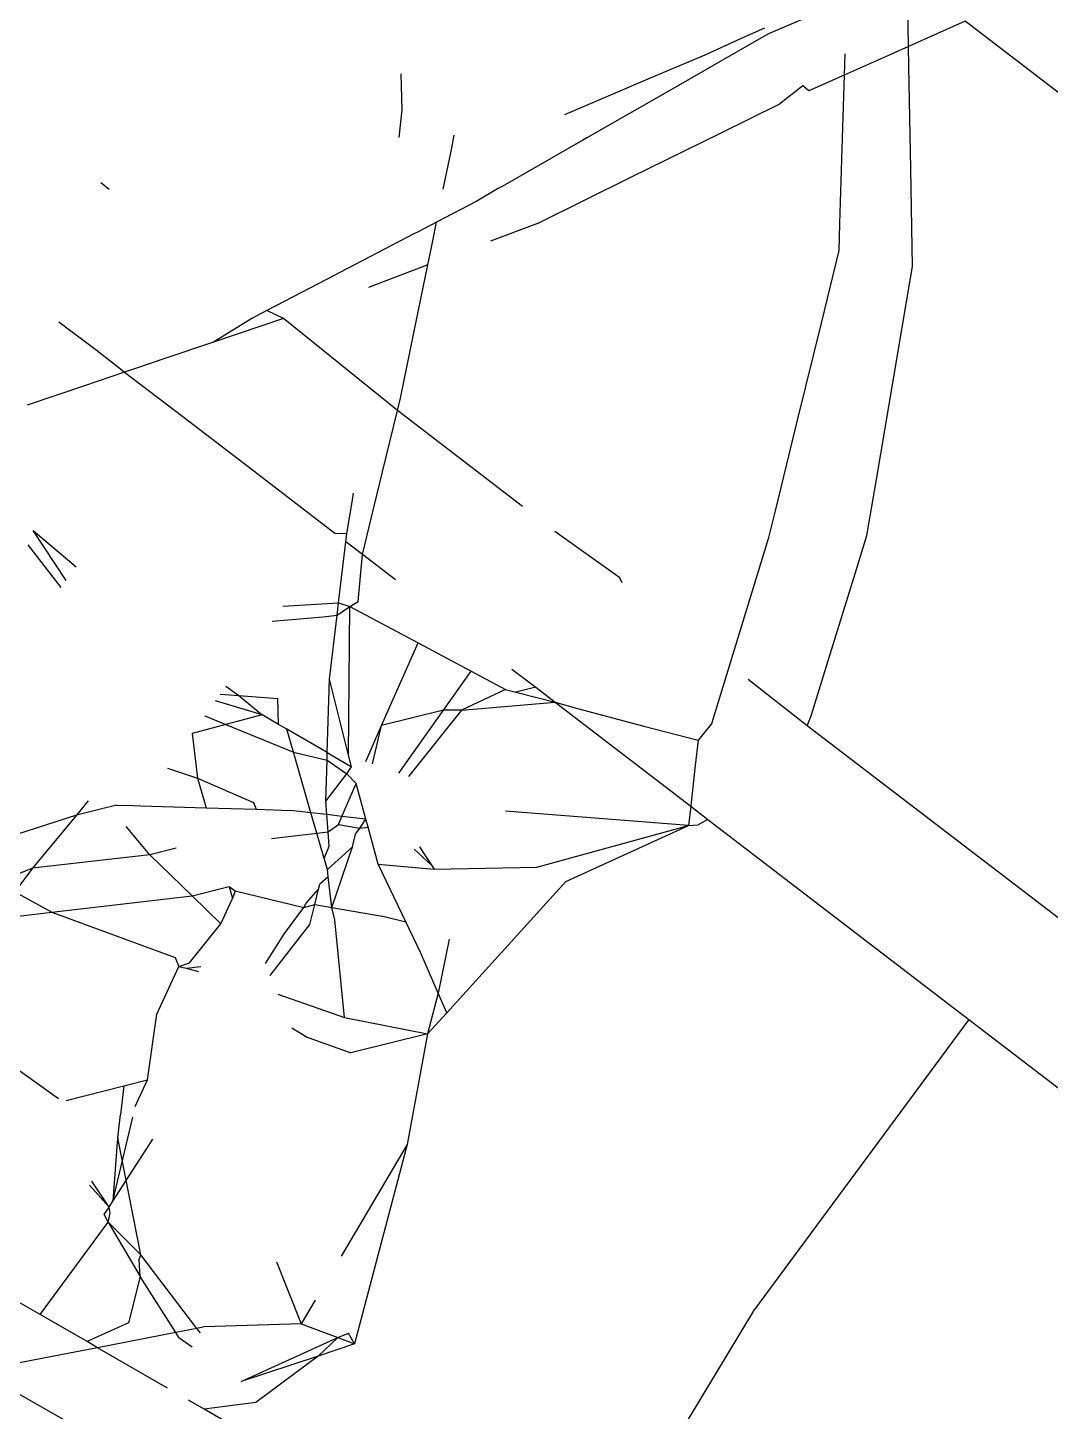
# Model space of a CAD drawing. Header units: inches. Extents: x 3324238 to 135265466, y -1036581 to 20094598.
# Drawn here: x 3354731.9731 to 3354732.1984, y -519084.984 to -519084.679 of the extents above; entities that cross this region are included whole.
import ezdxf

# ---------------------------------------------------------------- set-up
doc = ezdxf.new("R2010")
doc.units = ezdxf.units.IN
doc.header["$MEASUREMENT"] = 0
doc.layers.add('FURNITURE', color=32, linetype='Continuous', lineweight=13)

msp = doc.modelspace()

# ---------------------------------------------------------------- linework, layer by layer
for p, q in [((3354732.18758, -519084.65834, 0.00267), (3354732.13631, -519084.68044, 0.00267)), ((3354732.16719, -519084.68317, 0.00267), (3354732.16703, -519084.67413, 0.00267)), ((3354732.13543, -519084.67913, 0.00267), (3354732.13028, -519084.68146, 0.00267)), ((3354732.17964, -519084.67763, 0.00267), (3354732.16719, -519084.68317, 0.00267)), ((3354732.35446, -519084.81175, 0.00267), (3354732.17964, -519084.67763, 0.00267)), ((3354732.1321, -519084.68285, 0.00267), (3354732.11411, -519084.69316, 0.00267)), ((3354732.13028, -519084.68146, 0.00267), (3354732.12227, -519084.68509, 0.00267)), ((3354732.13631, -519084.68044, 0.00267), (3354732.1321, -519084.68285, 0.00267)), ((3354732.12227, -519084.68509, 0.00267), (3354732.11026, -519084.69021, 0.00267)), ((3354732.16357, -519084.68478, 0.00267), (3354732.153, -519084.68949, 0.00267)), ((3354732.15314, -519084.6848, 0.00267), (3354732.153, -519084.68949, 0.00267)), ((3354732.16719, -519084.68317, 0.00267), (3354732.16357, -519084.68478, 0.00267)), ((3354732.16727, -519084.68762, 0.00267), (3354732.16719, -519084.68317, 0.00267)), ((3354732.16768, -519084.71015, 0.00267), (3354732.16727, -519084.68762, 0.00267)), ((3354732.05559, -519084.69713, 0.00267), (3354732.05537, -519084.68925, 0.00267)), ((3354732.11026, -519084.69021, 0.00267), (3354732.09139, -519084.69825, 0.00267)), ((3354732.1439, -519084.6919, 0.00267), (3354732.13882, -519084.6958, 0.00267)), ((3354732.14525, -519084.69294, 0.00267), (3354732.1439, -519084.6919, 0.00267)), ((3354732.153, -519084.68949, 0.00267), (3354732.14525, -519084.69294, 0.00267)), ((3354732.153, -519084.68949, 0.00267), (3354732.15271, -519084.69867, 0.00267)), ((3354732.11411, -519084.69316, 0.00267), (3354732.0963, -519084.70336, 0.00267)), ((3354732.05498, -519084.70322, 0.00267), (3354732.05559, -519084.69713, 0.00267)), ((3354732.12589, -519084.7022, 0.00267), (3354732.13882, -519084.6958, 0.00267)), ((3354732.15271, -519084.69867, 0.00267), (3354732.15199, -519084.72222, 0.00267)), ((3354732.06655, -519084.7055, 0.00267), (3354732.06711, -519084.70276, 0.00267)), ((3354732.0954, -519084.70387, 0.00267), (3354732.07762, -519084.71406, 0.00267)), ((3354732.0963, -519084.70336, 0.00267), (3354732.0954, -519084.70387, 0.00267)), ((3354732.10603, -519084.71203, 0.00267), (3354732.12589, -519084.7022, 0.00267)), ((3354732.06468, -519084.71464, 0.00267), (3354732.06632, -519084.70664, 0.00267)), ((3354732.06632, -519084.70664, 0.00267), (3354732.06655, -519084.7055, 0.00267)), ((3354732.16806, -519084.73165, 0.00267), (3354732.16768, -519084.71015, 0.00267)), ((3354731.99107, -519084.71471, 0.00267), (3354731.98921, -519084.71328, 0.00267)), ((3354732.08544, -519084.72221, 0.00267), (3354732.10603, -519084.71203, 0.00267)), ((3354732.07665, -519084.71457, 0.00267), (3354732.07209, -519084.7173, 0.00267)), ((3354732.07762, -519084.71406, 0.00267), (3354732.07665, -519084.71457, 0.00267)), ((3354732.07209, -519084.7173, 0.00267), (3354732.06319, -519084.72193, 0.00267)), ((3354732.06319, -519084.72193, 0.00267), (3354732.05917, -519084.72402, 0.00267)), ((3354732.06227, -519084.72642, 0.00267), (3354732.06319, -519084.72193, 0.00267)), ((3354732.08544, -519084.72221, 0.00267), (3354732.0751, -519084.72612, 0.00267)), ((3354732.15199, -519084.72222, 0.00267), (3354732.15181, -519084.72815, 0.00267)), ((3354732.05821, -519084.72452, 0.00267), (3354732.04186, -519084.73303, 0.00267)), ((3354732.05917, -519084.72402, 0.00267), (3354732.05821, -519084.72452, 0.00267)), ((3354732.06127, -519084.73135, 0.00267), (3354732.06206, -519084.72748, 0.00267)), ((3354732.06206, -519084.72748, 0.00267), (3354732.06227, -519084.72642, 0.00267)), ((3354732.15181, -519084.72815, 0.00267), (3354732.1479, -519084.74415, 0.00267)), ((3354732.06127, -519084.73135, 0.00267), (3354732.04818, -519084.73629, 0.00267)), ((3354732.05813, -519084.74668, 0.00267), (3354732.06127, -519084.73135, 0.00267)), ((3354732.16763, -519084.73422, 0.00267), (3354732.16806, -519084.73165, 0.00267)), ((3354732.04095, -519084.7335, 0.00267), (3354732.02583, -519084.74137, 0.00267)), ((3354732.04186, -519084.73303, 0.00267), (3354732.04095, -519084.7335, 0.00267)), ((3354732.16387, -519084.75641, 0.00267), (3354732.16763, -519084.73422, 0.00267)), ((3354731.97999, -519084.74385, 0.00267), (3354731.98817, -519084.75008, 0.00267)), ((3354732.02247, -519084.74312, 0.00267), (3354732.01408, -519084.74834, 0.00267)), ((3354732.02948, -519084.74314, 0.00267), (3354732.01408, -519084.74834, 0.00267)), ((3354732.02583, -519084.74137, 0.00267), (3354732.02247, -519084.74312, 0.00267)), ((3354732.02948, -519084.74314, 0.00267), (3354732.02583, -519084.74137, 0.00267)), ((3354732.05459, -519084.76344, 0.00267), (3354732.02948, -519084.74314, 0.00267)), ((3354732.05527, -519084.76068, 0.00267), (3354732.05813, -519084.74668, 0.00267)), ((3354732.1479, -519084.74415, 0.00267), (3354732.14274, -519084.76527, 0.00267)), ((3354732.01408, -519084.74834, 0.00267), (3354732.00333, -519084.75197, 0.00267)), ((3354731.98817, -519084.75008, 0.00267), (3354731.99358, -519084.75427, 0.00267)), ((3354732.00333, -519084.75197, 0.00267), (3354731.99663, -519084.75424, 0.00267)), ((3354731.99448, -519084.75496, 0.00267), (3354731.9854, -519084.75803, 0.00267)), ((3354731.99358, -519084.75427, 0.00267), (3354731.99448, -519084.75496, 0.00267)), ((3354731.99663, -519084.75424, 0.00267), (3354731.99448, -519084.75496, 0.00267)), ((3354731.99448, -519084.75496, 0.00267), (3354732.0073, -519084.76476, 0.00267)), ((3354731.9854, -519084.75803, 0.00267), (3354731.97299, -519084.76222, 0.00267)), ((3354732.16012, -519084.7786, 0.00267), (3354732.16387, -519084.75641, 0.00267)), ((3354732.05459, -519084.76344, 0.00267), (3354732.05527, -519084.76068, 0.00267)), ((3354732.0073, -519084.76476, 0.00267), (3354732.02197, -519084.77601, 0.00267)), ((3354732.05131, -519084.77691, 0.00267), (3354732.05459, -519084.76344, 0.00267)), ((3354732.08213, -519084.78457, 0.00267), (3354732.05459, -519084.76344, 0.00267)), ((3354732.14274, -519084.76527, 0.00267), (3354732.13778, -519084.78557, 0.00267)), ((3354732.02197, -519084.77601, 0.00267), (3354732.04077, -519084.79044, 0.00267)), ((3354732.04887, -519084.78691, 0.00267), (3354732.05131, -519084.77691, 0.00267)), ((3354732.15803, -519084.79097, 0.00267), (3354732.16012, -519084.7786, 0.00267)), ((3354732.04458, -519084.78362, 0.00267), (3354732.04492, -519084.78164, 0.00267)), ((3354732.04342, -519084.79053, 0.00267), (3354732.04458, -519084.78362, 0.00267)), ((3354732.13778, -519084.78557, 0.00267), (3354732.13628, -519084.79173, 0.00267)), ((3354732.04686, -519084.79515, 0.00267), (3354732.04887, -519084.78691, 0.00267)), ((3354731.97431, -519084.78989, 0.00267), (3354731.98376, -519084.79786, 0.00267)), ((3354731.98161, -519084.80087, 0.00267), (3354731.97431, -519084.78989, 0.00267)), ((3354732.04077, -519084.79044, 0.00267), (3354732.04342, -519084.79053, 0.00267)), ((3354732.04161, -519084.80578, 0.00267), (3354732.04321, -519084.79235, 0.00267)), ((3354732.04321, -519084.79235, 0.00267), (3354732.04342, -519084.79053, 0.00267)), ((3354732.04686, -519084.79515, 0.00267), (3354732.04321, -519084.79235, 0.00267)), ((3354732.10355, -519084.80029, 0.00267), (3354732.08928, -519084.79006, 0.00267)), ((3354732.13628, -519084.79173, 0.00267), (3354732.12379, -519084.83251, 0.00267)), ((3354732.1555, -519084.79916, 0.00267), (3354732.15803, -519084.79097, 0.00267)), ((3354731.98052, -519084.80241, 0.00267), (3354731.97323, -519084.793, 0.00267)), ((3354732.04594, -519084.80551, 0.00267), (3354732.04686, -519084.79515, 0.00267)), ((3354732.05416, -519084.80075, 0.00267), (3354732.04686, -519084.79515, 0.00267)), ((3354732.1041, -519084.80142, 0.00267), (3354732.10355, -519084.80029, 0.00267)), ((3354732.14995, -519084.81712, 0.00267), (3354732.1555, -519084.79916, 0.00267)), ((3354732.0293, -519084.80657, 0.00267), (3354732.04161, -519084.80578, 0.00267)), ((3354732.04129, -519084.80855, 0.00267), (3354732.04161, -519084.80578, 0.00267)), ((3354732.04129, -519084.80855, 0.00267), (3354732.04407, -519084.80659, 0.00267)), ((3354732.04161, -519084.80578, 0.00267), (3354732.04407, -519084.80659, 0.00267)), ((3354732.04379, -519084.83937, 0.00267), (3354732.04407, -519084.80659, 0.00267)), ((3354732.04407, -519084.80659, 0.00267), (3354732.04594, -519084.80551, 0.00267)), ((3354732.04407, -519084.80659, 0.00267), (3354732.05912, -519084.81463, 0.00267)), ((3354732.02696, -519084.80985, 0.00267), (3354732.03823, -519084.80891, 0.00267)), ((3354732.03823, -519084.80891, 0.00267), (3354732.04129, -519084.80855, 0.00267)), ((3354732.03962, -519084.82262, 0.00267), (3354732.04129, -519084.80855, 0.00267)), ((3354732.05109, -519084.83285, 0.00267), (3354732.05912, -519084.81463, 0.00267)), ((3354732.05912, -519084.81463, 0.00267), (3354732.07085, -519084.8209, 0.00267)), ((3354732.14576, -519084.8307, 0.00267), (3354732.14995, -519084.81712, 0.00267)), ((3354732.03913, -519084.83883, 0.00267), (3354732.03962, -519084.82262, 0.00267)), ((3354732.04379, -519084.83937, 0.00267), (3354732.03962, -519084.82262, 0.00267)), ((3354732.06475, -519084.82946, 0.00267), (3354732.07085, -519084.8209, 0.00267)), ((3354732.07085, -519084.8209, 0.00267), (3354732.0784, -519084.82493, 0.00267)), ((3354732.0798, -519084.82042, 0.00267), (3354732.08506, -519084.82443, 0.00267)), ((3354732.14484, -519084.83294, 0.00267), (3354732.13186, -519084.82272, 0.00267)), ((3354732.01553, -519084.82593, 0.00267), (3354732.01964, -519084.82625, 0.00267)), ((3354732.01678, -519084.82417, 0.00267), (3354732.01964, -519084.82625, 0.00267)), ((3354732.01964, -519084.82625, 0.00267), (3354732.02823, -519084.82691, 0.00267)), ((3354732.01964, -519084.82625, 0.00267), (3354732.02474, -519084.83049, 0.00267)), ((3354732.0784, -519084.82493, 0.00267), (3354732.06868, -519084.82946, 0.00267)), ((3354732.0784, -519084.82493, 0.00267), (3354732.08066, -519084.82552, 0.00267)), ((3354732.08506, -519084.82443, 0.00267), (3354732.08066, -519084.82552, 0.00267)), ((3354732.08066, -519084.82552, 0.00267), (3354732.08934, -519084.82771, 0.00267)), ((3354732.08506, -519084.82443, 0.00267), (3354732.08934, -519084.82771, 0.00267)), ((3354732.02474, -519084.83049, 0.00267), (3354732.01447, -519084.82742, 0.00267)), ((3354732.02839, -519084.83261, 0.00267), (3354732.02823, -519084.82691, 0.00267)), ((3354732.06868, -519084.82946, 0.00267), (3354732.08934, -519084.82771, 0.00267)), ((3354732.08934, -519084.82771, 0.00267), (3354732.11921, -519084.85065, 0.00267)), ((3354732.08934, -519084.82771, 0.00267), (3354732.09427, -519084.82911, 0.00267)), ((3354732.09427, -519084.82911, 0.00267), (3354732.1089, -519084.83297, 0.00267)), ((3354732.01213, -519084.83071, 0.00267), (3354732.0168, -519084.83262, 0.00267)), ((3354732.02474, -519084.83049, 0.00267), (3354732.0168, -519084.83262, 0.00267)), ((3354732.02839, -519084.83261, 0.00267), (3354732.02474, -519084.83049, 0.00267)), ((3354732.06475, -519084.82946, 0.00267), (3354732.05109, -519084.83285, 0.00267)), ((3354732.05488, -519084.84334, 0.00267), (3354732.06475, -519084.82946, 0.00267)), ((3354732.06868, -519084.82946, 0.00267), (3354732.057, -519084.8441, 0.00267)), ((3354732.06868, -519084.82946, 0.00267), (3354732.06475, -519084.82946, 0.00267)), ((3354732.14484, -519084.83294, 0.00267), (3354732.14576, -519084.8307, 0.00267)), ((3354732.0168, -519084.83262, 0.00267), (3354732.00934, -519084.83463, 0.00267)), ((3354732.00934, -519084.83463, 0.00267), (3354732.0105, -519084.84442, 0.00267)), ((3354732.0168, -519084.83262, 0.00267), (3354732.03165, -519084.83871, 0.00267)), ((3354732.03019, -519084.83365, 0.00267), (3354732.02839, -519084.83261, 0.00267)), ((3354732.03913, -519084.83883, 0.00267), (3354732.03019, -519084.83365, 0.00267)), ((3354732.03165, -519084.83871, 0.00267), (3354732.03019, -519084.83365, 0.00267)), ((3354732.04764, -519084.84075, 0.00267), (3354732.05109, -519084.83285, 0.00267)), ((3354732.04906, -519084.84126, 0.00267), (3354732.05109, -519084.83285, 0.00267)), ((3354732.1089, -519084.83297, 0.00267), (3354732.12083, -519084.83611, 0.00267)), ((3354732.12379, -519084.83251, 0.00267), (3354732.12083, -519084.83611, 0.00267)), ((3354732.26668, -519084.92615, 0.00267), (3354732.14484, -519084.83294, 0.00267)), ((3354732.12083, -519084.83611, 0.00267), (3354732.12021, -519084.84164, 0.00267)), ((3354732.03165, -519084.83871, 0.00267), (3354732.03908, -519084.84051, 0.00267)), ((3354732.03553, -519084.85208, 0.00267), (3354732.03165, -519084.83871, 0.00267)), ((3354732.03881, -519084.84951, 0.00267), (3354732.03908, -519084.84051, 0.00267)), ((3354732.03908, -519084.84051, 0.00267), (3354732.03913, -519084.83883, 0.00267)), ((3354732.03908, -519084.84051, 0.00267), (3354732.04341, -519084.84353, 0.00267)), ((3354732.03913, -519084.83883, 0.00267), (3354732.04449, -519084.84194, 0.00267)), ((3354732.04449, -519084.84194, 0.00267), (3354732.04379, -519084.83937, 0.00267)), ((3354732.00391, -519084.84226, 0.00267), (3354732.0105, -519084.84442, 0.00267)), ((3354732.0105, -519084.84442, 0.00267), (3354732.01242, -519084.85099, 0.00267)), ((3354732.0105, -519084.84442, 0.00267), (3354732.02285, -519084.84979, 0.00267)), ((3354732.03881, -519084.84951, 0.00267), (3354732.04341, -519084.84353, 0.00267)), ((3354732.04341, -519084.84353, 0.00267), (3354732.04449, -519084.84194, 0.00267)), ((3354732.0455, -519084.84564, 0.00267), (3354732.04341, -519084.84353, 0.00267)), ((3354732.12021, -519084.84164, 0.00267), (3354732.11945, -519084.84842, 0.00267)), ((3354732.04234, -519084.85288, 0.00267), (3354732.0455, -519084.84564, 0.00267)), ((3354732.04765, -519084.8535, 0.00267), (3354732.0455, -519084.84564, 0.00267)), ((3354731.98644, -519084.84945, 0.00267), (3354731.98387, -519084.85263, 0.00267)), ((3354731.99276, -519084.85039, 0.00267), (3354731.98917, -519084.8513, 0.00267)), ((3354731.99276, -519084.85039, 0.00267), (3354731.99636, -519084.8505, 0.00267)), ((3354731.99636, -519084.8505, 0.00267), (3354731.99801, -519084.85055, 0.00267)), ((3354731.99801, -519084.85055, 0.00267), (3354732.01242, -519084.85099, 0.00267)), ((3354732.02285, -519084.84979, 0.00267), (3354732.02346, -519084.85132, 0.00267)), ((3354732.03903, -519084.85249, 0.00267), (3354732.03881, -519084.84951, 0.00267)), ((3354732.11921, -519084.85065, 0.00267), (3354732.11873, -519084.85492, 0.00267)), ((3354732.11945, -519084.84842, 0.00267), (3354732.11921, -519084.85065, 0.00267)), ((3354732.11921, -519084.85065, 0.00267), (3354732.12298, -519084.85353, 0.00267)), ((3354731.98387, -519084.85263, 0.00267), (3354731.97068, -519084.85687, 0.00267)), ((3354731.98387, -519084.85263, 0.00267), (3354731.97418, -519084.8643, 0.00267)), ((3354731.98917, -519084.8513, 0.00267), (3354731.98387, -519084.85263, 0.00267)), ((3354732.01242, -519084.85099, 0.00267), (3354732.02346, -519084.85132, 0.00267)), ((3354732.02346, -519084.85132, 0.00267), (3354732.03105, -519084.85155, 0.00267)), ((3354732.03553, -519084.85208, 0.00267), (3354732.03105, -519084.85155, 0.00267)), ((3354732.03903, -519084.85249, 0.00267), (3354732.03553, -519084.85208, 0.00267)), ((3354732.03683, -519084.85657, 0.00267), (3354732.03553, -519084.85208, 0.00267)), ((3354732.03932, -519084.85627, 0.00267), (3354732.03903, -519084.85249, 0.00267)), ((3354732.04234, -519084.85288, 0.00267), (3354732.03903, -519084.85249, 0.00267)), ((3354732.04156, -519084.85466, 0.00267), (3354732.04234, -519084.85288, 0.00267)), ((3354732.04765, -519084.8535, 0.00267), (3354732.04234, -519084.85288, 0.00267)), ((3354732.04627, -519084.85544, 0.00267), (3354732.04765, -519084.8535, 0.00267)), ((3354732.04812, -519084.85522, 0.00267), (3354732.04765, -519084.8535, 0.00267)), ((3354732.11873, -519084.85492, 0.00267), (3354732.07836, -519084.85175, 0.00267)), ((3354732.12298, -519084.85353, 0.00267), (3354732.12081, -519084.85472, 0.00267)), ((3354732.12298, -519084.85353, 0.00267), (3354732.18047, -519084.89764, 0.00267)), ((3354732.00003, -519084.86136, 0.00267), (3354731.99478, -519084.85509, 0.00267)), ((3354732.02685, -519084.85777, 0.00267), (3354732.03683, -519084.85657, 0.00267)), ((3354732.03683, -519084.85657, 0.00267), (3354732.03932, -519084.85627, 0.00267)), ((3354732.03845, -519084.86215, 0.00267), (3354732.03683, -519084.85657, 0.00267)), ((3354732.03932, -519084.85627, 0.00267), (3354732.04156, -519084.85466, 0.00267)), ((3354732.03956, -519084.85947, 0.00267), (3354732.03932, -519084.85627, 0.00267)), ((3354732.04156, -519084.85466, 0.00267), (3354732.04627, -519084.85544, 0.00267)), ((3354732.04534, -519084.85676, 0.00267), (3354732.04627, -519084.85544, 0.00267)), ((3354732.04627, -519084.85544, 0.00267), (3354732.04812, -519084.85522, 0.00267)), ((3354732.05036, -519084.86339, 0.00267), (3354732.04812, -519084.85522, 0.00267)), ((3354732.08529, -519084.86409, 0.00267), (3354732.11873, -519084.85492, 0.00267)), ((3354732.09167, -519084.86726, 0.00267), (3354732.11873, -519084.85492, 0.00267)), ((3354732.11873, -519084.85492, 0.00267), (3354732.12081, -519084.85472, 0.00267)), ((3354732.03845, -519084.86215, 0.00267), (3354732.03956, -519084.85947, 0.00267)), ((3354732.04466, -519084.85955, 0.00267), (3354732.03916, -519084.86459, 0.00267)), ((3354732.04012, -519084.87298, 0.00267), (3354732.04466, -519084.85955, 0.00267)), ((3354732.04466, -519084.85955, 0.00267), (3354732.04534, -519084.85676, 0.00267)), ((3354732.05946, -519084.85961, 0.00267), (3354732.0621, -519084.86362, 0.00267)), ((3354732.00003, -519084.86136, 0.00267), (3354731.97418, -519084.8643, 0.00267)), ((3354732.00583, -519084.85987, 0.00267), (3354732.00003, -519084.86136, 0.00267)), ((3354732.00933, -519084.87041, 0.00267), (3354732.00003, -519084.86136, 0.00267)), ((3354732.03916, -519084.86459, 0.00267), (3354732.03845, -519084.86215, 0.00267)), ((3354732.0621, -519084.86362, 0.00267), (3354732.05827, -519084.8601, 0.00267)), ((3354731.97418, -519084.8643, 0.00267), (3354731.96634, -519084.86745, 0.00267)), ((3354731.97418, -519084.8643, 0.00267), (3354731.97025, -519084.86948, 0.00267)), ((3354732.03934, -519084.86622, 0.00267), (3354732.03916, -519084.86459, 0.00267)), ((3354732.05036, -519084.86339, 0.00267), (3354732.0627, -519084.86454, 0.00267)), ((3354732.05642, -519084.87611, 0.00267), (3354732.05036, -519084.86339, 0.00267)), ((3354732.0621, -519084.86362, 0.00267), (3354732.0627, -519084.86454, 0.00267)), ((3354732.0627, -519084.86454, 0.00267), (3354732.08529, -519084.86409, 0.00267)), ((3354732.00933, -519084.87041, 0.00267), (3354732.01748, -519084.86832, 0.00267)), ((3354732.01748, -519084.86832, 0.00267), (3354732.01826, -519084.87098, 0.00267)), ((3354732.01748, -519084.86832, 0.00267), (3354732.01883, -519084.8693, 0.00267)), ((3354732.03449, -519084.87201, 0.00267), (3354732.03721, -519084.86889, 0.00267)), ((3354732.03637, -519084.87233, 0.00267), (3354732.03721, -519084.86889, 0.00267)), ((3354732.03721, -519084.86889, 0.00267), (3354732.03748, -519084.86781, 0.00267)), ((3354732.03934, -519084.86622, 0.00267), (3354732.03748, -519084.86781, 0.00267)), ((3354732.04012, -519084.87298, 0.00267), (3354732.03934, -519084.86622, 0.00267)), ((3354732.09167, -519084.86726, 0.00267), (3354732.06545, -519084.89617, 0.00267)), ((3354731.97025, -519084.86948, 0.00267), (3354731.97841, -519084.87402, 0.00267)), ((3354731.97841, -519084.87402, 0.00267), (3354732.00933, -519084.87041, 0.00267)), ((3354732.01564, -519084.87656, 0.00267), (3354732.00933, -519084.87041, 0.00267)), ((3354732.01564, -519084.87656, 0.00267), (3354732.01826, -519084.87098, 0.00267)), ((3354732.01883, -519084.8693, 0.00267), (3354732.01826, -519084.87098, 0.00267)), ((3354732.01883, -519084.8693, 0.00267), (3354732.03393, -519084.87299, 0.00267)), ((3354731.96724, -519084.87532, 0.00267), (3354731.97841, -519084.87402, 0.00267)), ((3354731.97841, -519084.87402, 0.00267), (3354732.00564, -519084.88401, 0.00267)), ((3354732.02972, -519084.87871, 0.00267), (3354732.03393, -519084.87299, 0.00267)), ((3354732.03393, -519084.87299, 0.00267), (3354732.03449, -519084.87201, 0.00267)), ((3354732.03393, -519084.87299, 0.00267), (3354732.03637, -519084.87233, 0.00267)), ((3354732.0353, -519084.87671, 0.00267), (3354732.03637, -519084.87233, 0.00267)), ((3354732.03637, -519084.87233, 0.00267), (3354732.04012, -519084.87298, 0.00267)), ((3354732.04079, -519084.87566, 0.00267), (3354732.04012, -519084.87298, 0.00267)), ((3354732.04012, -519084.87298, 0.00267), (3354732.05166, -519084.87497, 0.00267)), ((3354732.05166, -519084.87497, 0.00267), (3354732.05642, -519084.87611, 0.00267)), ((3354732.00878, -519084.88512, 0.00267), (3354732.01564, -519084.87656, 0.00267)), ((3354732.02657, -519084.88794, 0.00267), (3354732.0353, -519084.87671, 0.00267)), ((3354732.04292, -519084.89723, 0.00267), (3354732.04079, -519084.87566, 0.00267)), ((3354732.05971, -519084.88301, 0.00267), (3354732.05642, -519084.87611, 0.00267)), ((3354732.02549, -519084.8853, 0.00267), (3354732.02972, -519084.87871, 0.00267)), ((3354732.066, -519084.87991, 0.00267), (3354732.06356, -519084.89183, 0.00267)), ((3354732.00564, -519084.88401, 0.00267), (3354732.00644, -519084.88595, 0.00267)), ((3354732.06356, -519084.89183, 0.00267), (3354732.05971, -519084.88301, 0.00267)), ((3354732.00156, -519084.89649, 0.00267), (3354732.00644, -519084.88595, 0.00267)), ((3354732.00644, -519084.88595, 0.00267), (3354732.00878, -519084.88512, 0.00267)), ((3354732.00644, -519084.88595, 0.00267), (3354732.008, -519084.88636, 0.00267)), ((3354732.008, -519084.88636, 0.00267), (3354732.01123, -519084.88599, 0.00267)), ((3354732.008, -519084.88636, 0.00267), (3354732.01072, -519084.88707, 0.00267)), ((3354732.02824, -519084.89203, 0.00267), (3354732.04292, -519084.89723, 0.00267)), ((3354732.06356, -519084.89183, 0.00267), (3354732.06122, -519084.90077, 0.00267)), ((3354732.06545, -519084.89617, 0.00267), (3354732.06356, -519084.89183, 0.00267)), ((3354732.06122, -519084.90077, 0.00267), (3354732.06545, -519084.89617, 0.00267)), ((3354731.99954, -519084.91096, 0.00267), (3354732.00156, -519084.89649, 0.00267)), ((3354732.04292, -519084.89723, 0.00267), (3354732.06122, -519084.90077, 0.00267)), ((3354732.18047, -519084.89764, 0.00267), (3354732.133, -519084.96186, 0.00267)), ((3354732.18047, -519084.89764, 0.00267), (3354732.2485, -519084.94984, 0.00267)), ((3354731.96167, -519084.90201, 0.00267), (3354731.97992, -519084.91506, 0.00267)), ((3354732.03129, -519084.89947, 0.00267), (3354732.03471, -519084.90153, 0.00267)), ((3354732.03471, -519084.90153, 0.00267), (3354732.04431, -519084.905, 0.00267)), ((3354732.06122, -519084.90077, 0.00267), (3354732.04431, -519084.905, 0.00267)), ((3354732.06122, -519084.90077, 0.00267), (3354732.05671, -519084.92519, 0.00267)), ((3354731.9943, -519084.91228, 0.00267), (3354731.99954, -519084.91096, 0.00267)), ((3354731.9943, -519084.91228, 0.00267), (3354731.99954, -519084.91096, 0.00267)), ((3354731.99679, -519084.91684, 0.00267), (3354731.99954, -519084.91096, 0.00267)), ((3354731.98161, -519084.91549, 0.00267), (3354731.9943, -519084.91228, 0.00267)), ((3354731.9943, -519084.91228, 0.00267), (3354731.99357, -519084.91858, 0.00267)), ((3354731.9919, -519084.93767, 0.00267), (3354731.99625, -519084.91913, 0.00267)), ((3354731.99298, -519084.92371, 0.00267), (3354731.99357, -519084.91858, 0.00267)), ((3354731.99298, -519084.92371, 0.00267), (3354731.99286, -519084.9247, 0.00267)), ((3354731.99803, -519084.94949, 0.00267), (3354731.99298, -519084.92371, 0.00267)), ((3354731.9919, -519084.93767, 0.00267), (3354732.00065, -519084.92403, 0.00267)), ((3354731.99286, -519084.9247, 0.00267), (3354731.9919, -519084.93767, 0.00267)), ((3354732.05671, -519084.92519, 0.00267), (3354732.04216, -519084.9498, 0.00267)), ((3354732.05671, -519084.92519, 0.00267), (3354732.04513, -519084.96914, 0.00267)), ((3354731.98674, -519084.93413, 0.00267), (3354731.99106, -519084.93897, 0.00267)), ((3354731.99106, -519084.93897, 0.00267), (3354731.98727, -519084.93324, 0.00267)), ((3354731.99, -519084.94063, 0.00267), (3354731.99106, -519084.93897, 0.00267)), ((3354731.99106, -519084.93897, 0.00267), (3354731.9919, -519084.93767, 0.00267)), ((3354731.99128, -519084.94031, 0.00267), (3354731.99106, -519084.93897, 0.00267)), ((3354731.99082, -519084.94227, 0.00267), (3354731.99, -519084.94063, 0.00267)), ((3354731.99082, -519084.94227, 0.00267), (3354731.99128, -519084.94031, 0.00267)), ((3354731.97588, -519084.96264, 0.00267), (3354731.99082, -519084.94227, 0.00267)), ((3354731.99082, -519084.94227, 0.00267), (3354731.9979, -519084.95427, 0.00267)), ((3354731.99803, -519084.94949, 0.00267), (3354731.99082, -519084.94227, 0.00267)), ((3354731.9977, -519084.95051, 0.00267), (3354731.99803, -519084.94949, 0.00267)), ((3354731.9979, -519084.95427, 0.00267), (3354731.9977, -519084.95051, 0.00267)), ((3354732.01037, -519084.96571, 0.00267), (3354731.99803, -519084.94949, 0.00267)), ((3354732.0279, -519084.95102, 0.00267), (3354732.03334, -519084.96472, 0.00267)), ((3354731.9979, -519084.95427, 0.00267), (3354731.99533, -519084.96447, 0.00267)), ((3354732.00573, -519084.96662, 0.00267), (3354731.9979, -519084.95427, 0.00267)), ((3354731.97588, -519084.96264, 0.00267), (3354731.97124, -519084.96002, 0.00267)), ((3354732.03644, -519084.95948, 0.00267), (3354732.03334, -519084.96472, 0.00267)), ((3354731.98621, -519084.96861, 0.00267), (3354731.97588, -519084.96264, 0.00267)), ((3354732.133, -519084.96186, 0.00267), (3354732.09213, -519085.02978, 0.00267)), ((3354731.99533, -519084.96447, 0.00267), (3354731.98621, -519084.96861, 0.00267)), ((3354732.01037, -519084.96571, 0.00267), (3354732.00573, -519084.96662, 0.00267)), ((3354732.01196, -519084.96541, 0.00267), (3354732.01037, -519084.96571, 0.00267)), ((3354732.01119, -519084.96669, 0.00267), (3354732.01037, -519084.96571, 0.00267)), ((3354732.03334, -519084.96472, 0.00267), (3354732.01196, -519084.96541, 0.00267)), ((3354732.03334, -519084.96472, 0.00267), (3354732.04145, -519084.96776, 0.00267)), ((3354731.98849, -519084.96998, 0.00267), (3354731.98621, -519084.96861, 0.00267)), ((3354732.00573, -519084.96662, 0.00267), (3354731.98849, -519084.96998, 0.00267)), ((3354732.0064, -519084.96771, 0.00267), (3354732.00573, -519084.96662, 0.00267)), ((3354732.0064, -519084.96771, 0.00267), (3354732.00933, -519084.96979, 0.00267)), ((3354732.02016, -519084.97744, 0.00267), (3354732.04145, -519084.96776, 0.00267)), ((3354732.04145, -519084.96776, 0.00267), (3354732.03708, -519084.97182, 0.00267)), ((3354732.04513, -519084.96914, 0.00267), (3354732.03708, -519084.97182, 0.00267)), ((3354732.04145, -519084.96776, 0.00267), (3354732.0438, -519084.96677, 0.00267)), ((3354732.04145, -519084.96776, 0.00267), (3354732.04513, -519084.96914, 0.00267)), ((3354732.04513, -519084.96914, 0.00267), (3354732.0438, -519084.96677, 0.00267)), ((3354731.97658, -519084.9723, 0.00267), (3354731.96222, -519084.9751, 0.00267)), ((3354731.98541, -519084.97058, 0.00267), (3354731.97658, -519084.9723, 0.00267)), ((3354731.98849, -519084.96998, 0.00267), (3354731.98541, -519084.97058, 0.00267)), ((3354732.00389, -519084.97886, 0.00267), (3354731.98849, -519084.96998, 0.00267)), ((3354732.03708, -519084.97182, 0.00267), (3354732.02016, -519084.97744, 0.00267)), ((3354732.03708, -519084.97182, 0.00267), (3354732.02339, -519084.98208, 0.00267)), ((3354731.98585, -519084.98861, 0.00267), (3354731.96222, -519084.9751, 0.00267)), ((3354732.01198, -519084.98353, 0.00267), (3354732.00853, -519084.98154, 0.00267)), ((3354732.02339, -519084.98208, 0.00267), (3354732.01198, -519084.98353, 0.00267)), ((3354732.09213, -519085.02978, 0.00267), (3354732.01198, -519084.98353, 0.00267))]:
    msp.add_line(p, q)
at = {"layer": 'FURNITURE', "lineweight": 30}
msp.add_arc((3354732.75313, -519086.61744, 0.00267), 12.0161, 2.966283, 177.033717, dxfattribs=at)

doc.saveas('drawing.dxf')
